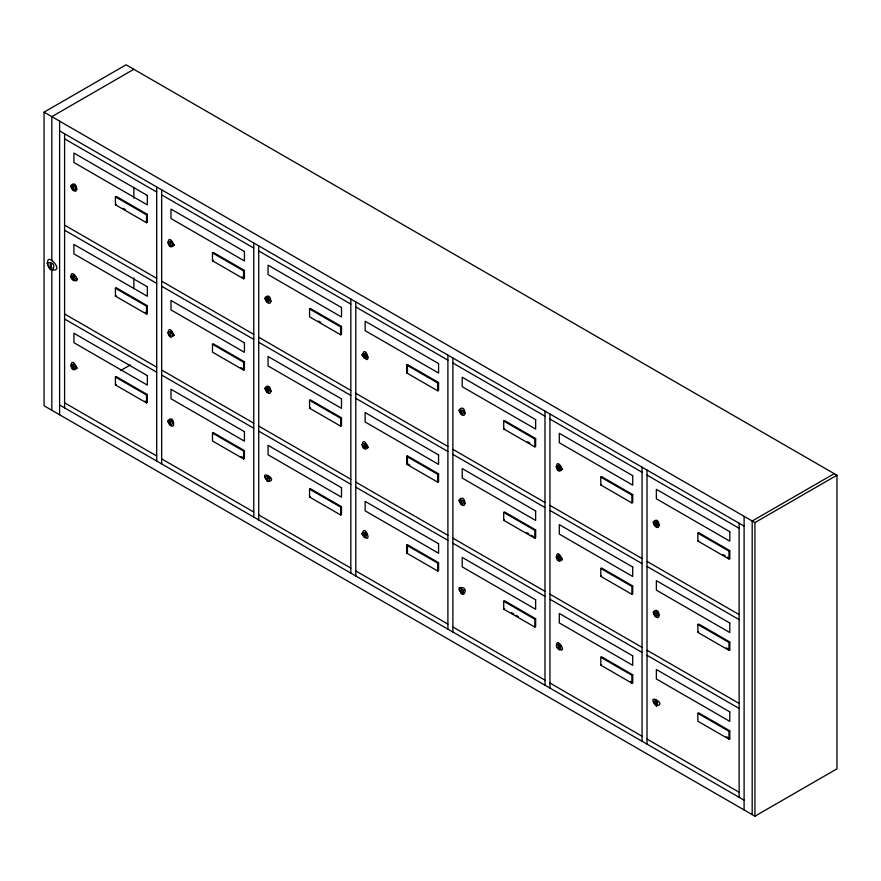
<?xml version="1.0" encoding="UTF-8"?>
<svg xmlns="http://www.w3.org/2000/svg" width="881" height="881" viewBox="0 0 881 881"><rect width="100%" height="100%" fill="white"/><g stroke="black" fill="none" stroke-linecap="round" stroke-linejoin="round"><path stroke-width="1.32" d="M70.921 186.596C78.508 181.971 73.916 198.225 70.81 185.583C78.244 177.907 78.739 200.67 70.909 186.464M71.813 185.594L71.813 186.739M70.921 276.689C75.204 271.205 77.297 286.534 71.218 277.967C69.258 265.401 84.047 284.706 73.112 280.059M71.813 275.687L71.813 276.832M70.921 365.527C76.548 360.186 76.096 376.826 70.909 365.384M71.813 364.525L71.813 365.659M76.019 368.093L77.032 368.104C68.696 375.89 69.687 351.915 77.032 368.104M167.996 242.638C169.537 237.98 175.352 247.759 170.176 246.107M174.108 245.226C165.771 253.012 166.751 229.027 174.108 245.226L173.094 244.07M167.996 332.732C173.623 327.402 173.172 344.031 167.985 332.6M173.094 335.309L173.094 334.163M174.108 335.32C165.771 343.105 166.751 319.12 174.108 335.32L173.172 334.78M167.996 421.57C175.572 416.944 170.991 433.199 167.886 420.556C175.308 412.881 175.804 435.632 167.985 421.437M265.071 298.692C272.647 294.056 268.055 310.321 264.961 297.679C272.383 290.003 272.879 312.755 265.06 298.549M265.071 388.785C272.647 384.149 268.055 400.415 264.961 387.772C272.383 380.096 272.879 402.848 265.06 388.642M265.071 477.612C266.613 472.954 272.427 482.733 267.251 481.081M362.146 354.735C363.688 350.076 369.502 359.855 364.327 358.193M362.212 355.351C365.549 341.762 373.059 370.505 362.135 354.591M362.146 444.828C363.688 440.17 369.502 449.949 364.327 448.286M367.245 447.394L368.258 447.405C359.911 455.191 360.902 431.216 368.258 447.405M362.146 533.655C368.39 528.479 366.606 544.91 362.135 533.523M459.221 410.777C466.798 406.152 462.206 422.406 459.1 409.764C466.534 402.088 467.029 424.851 459.21 410.645M459.221 500.871C466.798 496.245 462.206 512.5 459.1 499.857C466.534 492.182 467.029 514.945 459.21 500.738M459.221 589.708C460.763 585.039 466.578 594.818 461.391 593.166M556.296 466.82C558.807 461.688 563.234 474.143 557.739 469.441M562.397 469.408C554.061 477.183 555.052 453.208 562.397 469.408L561.472 468.868M556.296 556.913C557.838 552.255 563.653 562.034 558.466 560.382M557.188 555.911L557.188 557.056M562.397 559.501C554.061 567.287 555.052 543.302 562.397 559.501L561.472 558.961M556.296 645.751C560.58 640.267 562.662 655.585 556.583 647.017C555.349 633.527 569.6 656.026 557.739 648.361M653.361 522.862C660.948 518.237 656.356 534.503 653.25 521.86C660.684 514.185 661.179 536.936 653.361 522.73M653.361 612.967C660.948 608.331 656.356 624.596 653.25 611.954C660.684 604.278 661.179 627.03 653.361 612.824M653.361 701.794C658.988 696.453 658.548 713.092 653.361 701.661M44.05 112.162L126.071 64.809L836.95 475.222L836.95 768.838L754.929 816.191L44.05 405.778L44.05 112.162L754.929 522.587L836.95 475.222M133.857 69.291L51.825 116.655L51.825 260.71M115.411 196.87L116.237 196.397L147.347 214.358L147.347 222.243L146.521 222.717L115.411 204.755L115.411 196.87L146.521 214.832L147.347 214.358M115.411 204.755L116.237 204.282M50.272 267.56L50.889 267.923L50.889 264.135L50.272 263.782L50.272 267.56L51.362 266.932L51.362 264.41M50.889 267.923L51.99 267.295M115.411 288.23L116.237 287.757L147.347 305.718L147.347 313.603L146.521 314.077L115.411 296.115L115.411 288.23L146.521 306.192L147.347 305.718M115.411 296.115L116.237 295.642M212.486 252.924L213.312 252.451L244.422 270.412L244.422 278.286L243.596 278.759L212.486 260.798L212.486 252.924L243.596 270.885L244.422 270.412M212.486 260.798L213.312 260.324M72.936 368.181L72.936 365.34L72.936 368.181L73.751 367.707M120.774 370.46L130.289 364.965M115.411 377.057L116.237 376.583L147.347 394.556L147.347 402.43L146.521 402.903L115.411 384.942L115.411 377.057L146.521 395.029L147.347 394.556M115.411 384.942L116.237 384.468M267.384 298.527L268.209 298.053L268.209 300.895C265.379 303.383 268.121 293.615 267.384 301.368M267.075 301.181L268.209 300.895M212.486 344.273L213.312 343.799L244.422 361.761L244.422 369.646L243.596 370.119L212.486 352.158L212.486 344.273L243.596 362.234L244.422 361.761M309.561 308.967L310.376 308.493L341.498 326.455L341.498 334.34L340.672 334.813L309.561 316.852L309.561 308.967L340.672 326.928L341.498 326.455M267.086 388.521L268.22 388.224L268.22 391.065C266.37 392.739 266.37 387.893 268.22 388.224M267.086 391.351L268.22 391.065M212.486 433.111L213.312 432.637L244.422 450.598L244.422 458.483L243.596 458.957L212.486 440.985L212.486 433.111L243.596 451.072L244.422 450.598M364.15 354.393C365.108 352.433 365.13 358.776 364.15 357.234M309.561 400.315L310.376 399.842L341.498 417.814L341.498 425.688L340.672 426.162L309.561 408.2L309.561 400.315L340.672 418.288L341.498 417.814M309.561 408.2L310.376 407.727M406.637 365.009L407.451 364.536L438.573 382.497L438.573 390.382L437.747 390.856L406.637 372.894L406.637 365.009L437.747 382.971L438.573 382.497M406.637 372.894L407.451 372.421L407.451 364.536M364.161 447.405C366.419 448.165 361.937 445.169 365.296 444.266M309.561 489.153L310.376 488.68L341.498 506.641L341.498 514.526L340.672 515L309.561 497.038L309.561 489.153L340.672 507.115L341.498 506.641M309.561 497.038L310.376 496.565M406.637 456.369L407.451 455.895L438.573 473.857L438.573 481.731L437.747 482.204L406.637 464.243L406.637 456.369L437.747 474.33L438.573 473.857M406.637 464.243L407.451 463.769L409.764 465.102M503.712 421.052L504.527 420.578L535.648 438.54L535.648 446.425L534.822 446.898L503.712 428.937L503.712 421.052L534.822 439.013L535.648 438.54M503.712 428.937L504.527 428.463M364.15 536.287C365.758 537.74 363.225 530.032 364.459 536.463M406.637 545.196L407.451 544.722L438.573 562.684L438.573 570.569L437.747 571.042L406.637 553.081L406.637 545.196L437.747 563.157L438.573 562.684M406.637 553.081L407.451 552.607L407.451 544.722M503.712 512.412L504.527 511.938L535.648 529.899L535.648 537.784L534.822 538.258L503.712 520.297L503.712 512.412L534.822 530.373L535.648 529.899M503.712 520.297L504.527 519.823M600.787 477.095L601.602 476.621L632.712 494.593L632.712 502.467L631.897 502.941L600.787 484.979L600.787 477.095L631.897 495.067L632.712 494.593M600.787 484.979L601.602 484.506M503.712 601.238L504.527 600.765L535.648 618.737L535.648 626.611L534.822 627.085L503.712 609.123L503.712 601.238L534.822 619.211L535.648 618.737M503.712 609.123L504.527 608.65M600.787 568.454L601.602 567.981L632.712 585.942L632.712 593.827L631.897 594.301L600.787 576.339L600.787 568.454L631.897 586.416L632.712 585.942M600.787 576.339L601.602 575.866M697.862 533.148L698.677 532.675L729.787 550.636L729.787 558.521L728.972 558.995L697.862 541.022L697.862 533.148L728.972 551.11L729.787 550.636M697.862 541.022L698.677 540.549M834.219 473.648L752.187 521.001L752.187 814.617M600.787 657.292L601.602 656.819L632.712 674.78L632.712 682.654L631.897 683.127L600.787 665.166L600.787 657.292L631.897 675.253L632.712 674.78M600.787 665.166L601.602 664.692M697.862 624.497L698.677 624.023L729.787 641.985L729.787 649.87L728.972 650.343L697.862 632.382L697.862 624.497L728.972 642.458L729.787 641.985M697.862 632.382L698.677 631.908M697.862 713.335L698.677 712.861L729.787 730.823L729.787 738.707L728.972 739.181L697.862 721.22L697.862 713.335L728.972 731.296L729.787 730.823M75.458 189.833L74.478 189.833M75.458 368.754L74.478 368.765M560.834 470.058L559.853 470.069M560.834 648.978L559.292 648.735L559.292 649.682M73.354 184.922L74.478 185.572M171.553 245.887L170.429 245.226M267.505 297.018L268.066 297.26M558.73 465.146L560.382 466.324M73.354 275.015L73.916 275.268M51.88 269.762C66.053 272.714 44.854 248.96 47.838 265.06M73.916 279.684L74.478 279.927M558.73 555.239L559.292 555.493M559.292 559.909L559.853 560.162M73.354 363.853L73.916 364.095M267.505 475.938L268.066 476.192M268.066 481.555C280.235 480.167 256.063 467.514 268.066 481.555L268.066 480.608M362.443 534.459C373.808 547.729 364.547 521.123 362.212 534.271M558.73 644.077L559.292 644.33M656.367 705.736C668.536 704.348 644.352 691.695 656.367 705.736L656.367 704.789M59.611 130.917L744.104 526.111M64.588 138.835L156.686 192.003M161.664 194.877L253.75 248.057M258.728 250.931L350.825 304.099M355.803 306.973L447.9 360.142M452.878 363.016L544.976 416.184M549.953 419.059L642.051 472.238M647.028 475.112L739.126 528.281M123.153 208.279L125.454 209.601M242.121 276.964L244.422 278.286M318.448 321.025L320.75 322.358M527.576 441.766L529.877 443.099M722.883 554.523L725.184 555.856M727.486 557.188L729.787 558.521M76.096 188.633L77.032 189.173M270.247 300.729L271.183 301.269M367.322 356.772L368.258 357.312M464.397 412.815L465.322 413.354M658.536 524.911L659.473 525.45M64.588 225.151L156.686 278.319M161.664 281.193L253.75 334.362M258.728 337.236L350.825 390.404M355.803 393.278L447.9 446.458M452.878 449.332L544.976 502.5M549.953 505.375L642.051 558.543M647.028 561.417L739.126 614.586M64.588 230.194L156.686 283.363M161.664 286.237L253.75 339.405M258.728 342.28L350.825 395.448M355.803 398.322L447.9 451.501M452.878 454.376L544.976 507.544M549.953 510.418L642.051 563.587M647.028 566.461L739.126 619.629M145.046 312.27L147.347 313.603M240.965 367.652L244.422 369.646M526.42 532.454L528.732 533.787M531.034 535.119L533.335 536.452M726.329 647.876L729.787 649.87M76.096 278.726L77.032 279.266M271.183 391.362L269.949 389.545M464.397 502.908L465.322 503.447M658.536 615.004L659.473 615.544M64.588 313.977L156.686 367.146M161.664 370.02L253.75 423.199M258.728 426.074L350.825 479.242M355.803 482.116L447.9 535.285M452.878 538.159L544.976 591.327M549.953 594.201L642.051 647.381M647.028 650.255L739.126 703.423M64.588 319.021L156.686 372.189M161.664 375.064L253.75 428.243M258.728 431.117L350.825 484.286M355.803 487.16L447.9 540.328M452.878 543.203L544.976 596.371M549.953 599.245L642.051 652.425M647.028 655.299L739.126 708.467M145.046 401.097L147.347 402.43M240.965 456.479L244.422 458.483M511.443 612.647L513.744 613.969M516.057 615.301L518.358 616.634M630.411 681.332L632.712 682.654M726.329 736.703L729.787 738.707M64.588 402.815L156.686 455.984M161.664 458.858L253.75 512.026M258.728 514.9L350.825 568.069M355.803 570.943L447.9 624.122M452.878 626.997L544.976 680.165M549.953 683.039L642.051 736.208M647.028 739.082L739.126 792.25M59.611 404.985L744.104 800.168M656.367 521.442L656.929 521.849M365.141 353.314L365.703 353.71M170.991 241.218L171.553 241.614M656.367 611.535L656.929 611.943M461.655 503.458L462.217 503.866M268.066 387.354L269.608 388.895M170.991 331.311L171.553 331.708M656.367 700.373L656.929 700.769M461.655 592.296L462.217 592.693M365.141 532.234L365.703 532.631M170.991 420.149L171.553 420.545M364.338 358.093L362.443 355.539M558.488 560.283L556.285 556.781M170.187 246.008L167.985 242.506M364.338 448.187L362.939 446.568M461.413 593.067L459.21 589.565M267.262 480.982L265.06 477.48M73.354 368.115L72.374 366.981M657.457 522.367L657.909 522.984M657.457 612.46L658.25 613.727M657.457 701.298L657.909 701.904M366.232 354.228L366.683 354.845M460.675 502.324L461.126 502.941M172.081 242.143L172.533 242.749M72.374 188.049L72.826 188.666M172.081 332.236L172.533 332.853M269.157 477.117L269.608 477.722M72.363 279.31L70.909 276.557M172.081 421.074L172.533 421.68M48.576 266.469L49.545 267.78M560.834 466.93L561.175 467.591M557.089 468.571L556.285 466.688M463.758 410.887L464.1 411.548M560.834 645.861L561.175 646.522M556.594 646.555L557.089 647.491M463.758 500.981L464.1 501.641M463.758 589.818L464.1 590.468M266.183 389.578L266.525 390.239M75.458 186.706L75.81 187.367M75.458 365.637L75.81 366.287M460.113 410.92L460.334 411.57M367.025 445.599L367.245 446.249M362.135 444.696L362.443 445.632M367.025 534.426L367.245 535.086M269.949 299.452L270.17 300.113M269.949 478.383L270.17 479.044M557.111 466.346L557.188 466.963M173.094 422.99L173.172 423.607M754.929 522.587L754.929 816.191M744.104 516.332L744.104 809.947M739.126 523.237L739.126 797.294M728.972 551.11L728.972 558.995M728.972 642.458L728.972 650.343M728.972 731.296L728.972 739.181M647.028 470.058L647.028 744.126M642.051 467.183L642.051 741.251M631.897 495.067L631.897 502.941M631.897 586.416L631.897 594.301M631.897 675.253L631.897 683.127M549.953 414.015L549.953 688.083M544.976 411.141L544.976 685.209M534.822 439.013L534.822 446.898M534.822 530.373L534.822 538.258M534.822 619.211L534.822 627.085M452.878 357.972L452.878 632.04M447.9 355.098L447.9 629.166M437.747 382.971L437.747 390.856M437.747 474.33L437.747 482.204M437.747 563.157L437.747 571.042M407.451 455.895L407.451 463.769M365.141 536.65L365.141 537.597M364.976 353.92L364.976 356.761M364.987 444.09L364.987 446.931M364.965 532.972L364.965 535.813M364.459 354.569L364.459 357.411M364.47 444.74L364.47 447.581M355.803 301.93L355.803 575.987M350.825 299.055L350.825 573.113M340.672 326.928L340.672 334.813M340.672 418.288L340.672 426.162M340.672 507.115L340.672 515M267.912 388.047L267.912 390.878M267.901 297.877L267.901 300.707M267.406 388.697L267.406 391.538M258.728 245.887L258.728 519.944M253.75 243.013L253.75 517.07M243.596 270.885L243.596 278.759M243.596 362.234L243.596 370.119M243.596 451.072L243.596 458.957M161.664 189.833L161.664 463.902M156.686 186.959L156.686 461.027M146.521 214.832L146.521 222.717M146.521 306.192L146.521 314.077M146.521 395.029L146.521 402.903M133.857 187.29L133.857 198.269M133.857 277.845L133.857 288.825M64.588 133.791L64.588 407.859M59.611 121.149L59.611 414.753M51.825 268.947L51.825 410.26M47.211 263.012C51.803 280.51 59.302 259.355 47.211 263.012M459.21 587.935C462.217 603.793 471.005 584.808 459.21 587.935M147.347 195.45L73.916 153.052L73.916 162.511L147.347 204.91L147.347 195.45M244.422 251.492L170.991 209.094L170.991 218.554L244.422 260.952L244.422 251.492M341.498 307.535L268.066 265.148L268.066 274.597L341.498 316.995L341.498 307.535M438.573 363.578L365.141 321.191L365.141 330.65L438.573 373.037L438.573 363.578M535.648 419.631L462.217 377.233L462.217 386.693L535.648 429.091L535.648 419.631M632.712 475.674L559.292 433.276L559.292 442.736L632.712 485.134L632.712 475.674M729.787 531.717L656.367 489.329L656.367 498.778L729.787 541.176L729.787 531.717M73.244 186.442L73.244 189.272L73.244 186.442M170.319 242.484L170.319 245.325L170.319 242.484M461.534 410.623L461.534 413.453L461.534 410.623M558.609 466.666L558.609 469.507L558.609 466.666M655.684 522.708L655.684 525.55L655.684 522.708M147.347 286.799L73.916 244.411L73.916 253.871L147.347 296.258L147.347 286.799M244.422 342.841L170.991 300.454L170.991 309.914L244.422 352.301L244.422 342.841M341.498 398.895L268.066 356.497L268.066 365.956L341.498 408.355L341.498 398.895M438.573 454.937L365.141 412.539L365.141 421.999L438.573 464.397L438.573 454.937M535.648 510.98L462.217 468.593L462.217 478.053L535.648 520.44L535.648 510.98M632.712 567.023L559.292 524.635L559.292 534.095L632.712 576.482L632.712 567.023M729.787 623.076L656.367 580.678L656.367 590.138L729.787 632.536L729.787 623.076M73.266 276.59L73.266 279.431L73.266 276.59M170.33 332.655L170.33 335.485L170.33 332.655M461.545 500.782L461.545 503.624L461.545 500.782M558.62 556.836L558.62 559.666L558.62 556.836M655.695 612.879L655.695 615.72L655.695 612.879M147.347 375.636L73.916 333.238L73.916 342.698L147.347 385.096L147.347 375.636M244.422 431.679L170.991 389.281L170.991 398.741L244.422 441.139L244.422 431.679M341.498 487.722L268.066 445.334L268.066 454.794L341.498 497.181L341.498 487.722M438.573 543.764L365.141 501.377L365.141 510.837L438.573 553.224L438.573 543.764M535.648 599.818L462.217 557.42L462.217 566.879L535.648 609.278L535.648 599.818M632.712 655.86L559.292 613.462L559.292 622.922L632.712 665.32L632.712 655.86M729.787 711.903L656.367 669.516L656.367 678.976L729.787 721.363L729.787 711.903M170.308 421.536L170.308 424.378L170.308 421.536M267.384 477.579L267.384 480.42L267.384 477.579M461.534 589.675L461.534 592.506L461.534 589.675M558.609 645.718L558.609 648.559L558.609 645.718M655.684 701.761L655.684 704.602L655.684 701.761"/></g></svg>
